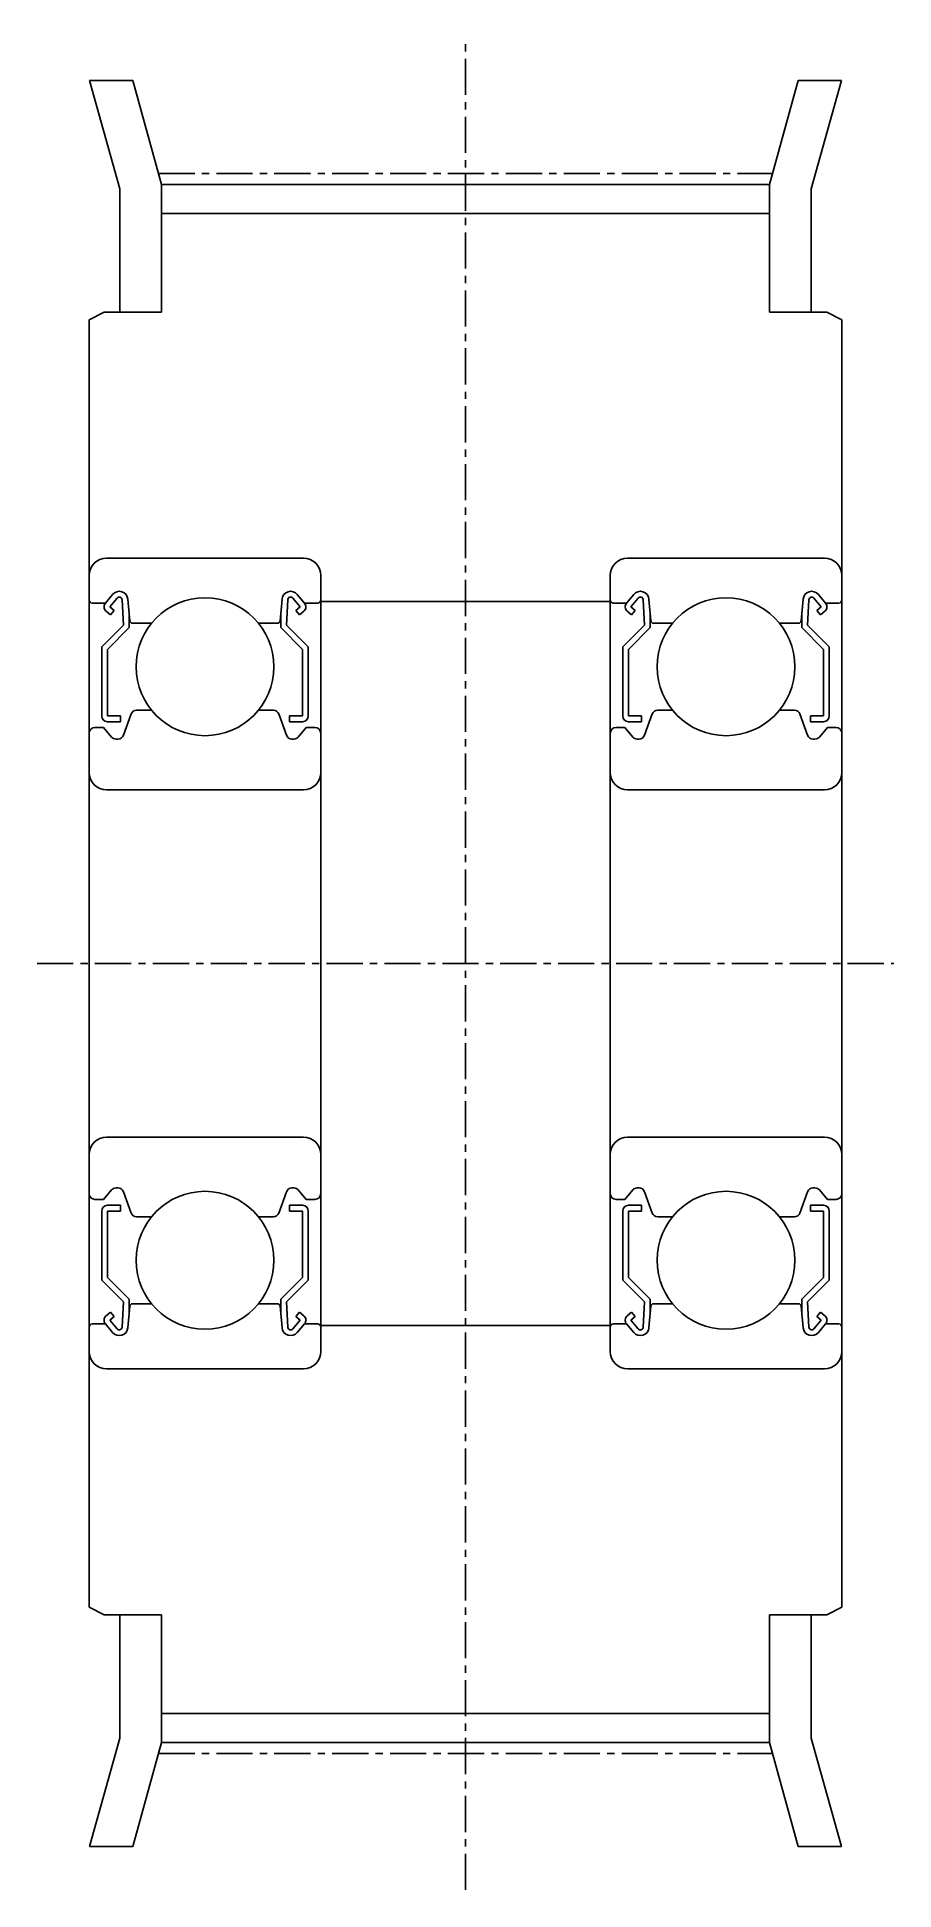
# Model space of a CAD drawing. Extents: x -286 to -22, y -61 to 134.
# Drawn here: x -52.1 to -22.5, y 69.7 to 133.7 of the extents above; entities outside this region: 2.
import ezdxf

# ---------------------------------------------------------------- set-up
doc = ezdxf.new("R2010")
doc.units = 0
doc.linetypes.add('CENTER', pattern=[2, 1.25, -0.25, 0.25, -0.25])
doc.layers.get('0').update_dxf_attribs({"linetype": 'CONTINUOUS'})
doc.layers.add('CENTER', color=1, linetype='CENTER')

msp = doc.modelspace()

# ---------------------------------------------------------------- linework, layer by layer
at = {"color": 7, "linetype": 'CONTINUOUS'}
for p, q in [((-50.243, 132.172), (-49.195, 128.425)), ((-50.243, 132.172), (-48.752, 132.172)), ((-48.751, 132.172), (-47.755, 128.577)), ((-26.755, 128.577), (-25.759, 132.172)), ((-25.758, 132.172), (-24.267, 132.172)), ((-24.267, 132.172), (-25.315, 128.425)), ((-49.195, 124.172), (-49.195, 128.425)), ((-47.755, 128.577), (-26.755, 128.577)), ((-47.755, 124.172), (-47.755, 128.577)), ((-26.755, 124.172), (-26.755, 128.577)), ((-25.315, 124.172), (-25.315, 128.425)), ((-47.755, 127.572), (-26.755, 127.572)), ((-50.255, 123.902), (-49.735, 124.172)), ((-49.735, 124.172), (-47.755, 124.172)), ((-26.755, 124.172), (-24.775, 124.172)), ((-24.775, 124.172), (-24.255, 123.902)), ((-50.255, 79.442), (-50.255, 123.902)), ((-24.255, 79.442), (-24.255, 123.902)), ((-49.655, 115.672), (-42.855, 115.672)), ((-24.855, 115.672), (-31.655, 115.672)), ((-42.255, 115.072), (-42.255, 88.272)), ((-32.255, 115.072), (-32.255, 88.272)), ((-50.155, 114.122), (-49.695, 114.122)), ((-49.695, 114.122), (-49.446, 114.419)), ((-49.542, 113.993), (-49.292, 114.291)), ((-49.389, 113.865), (-49.542, 113.993)), ((-49.115, 114.232), (-49.072, 113.355)), ((-48.917, 114.253), (-48.852, 113.513)), ((-43.593, 114.253), (-43.658, 113.513)), ((-43.395, 114.232), (-43.438, 113.355)), ((-42.968, 113.993), (-43.218, 114.291)), ((-43.121, 113.865), (-42.968, 113.993)), ((-42.815, 114.122), (-43.065, 114.419)), ((-42.355, 114.122), (-42.815, 114.122)), ((-32.255, 114.172), (-42.255, 114.172)), ((-32.155, 114.122), (-31.695, 114.122)), ((-31.695, 114.122), (-31.446, 114.419)), ((-31.542, 113.993), (-31.292, 114.291)), ((-31.389, 113.865), (-31.542, 113.993)), ((-31.115, 114.232), (-31.072, 113.355)), ((-30.917, 114.253), (-30.852, 113.513)), ((-25.593, 114.253), (-25.658, 113.513)), ((-25.395, 114.232), (-25.438, 113.355)), ((-24.968, 113.993), (-25.218, 114.291)), ((-25.121, 113.865), (-24.968, 113.993)), ((-24.815, 114.122), (-25.065, 114.419)), ((-24.355, 114.122), (-24.815, 114.122)), ((-49.072, 113.355), (-49.822, 112.605)), ((-49.517, 113.712), (-49.67, 113.84)), ((-49.517, 113.712), (-49.389, 113.865)), ((-48.872, 113.742), (-48.872, 113.272)), ((-48.753, 113.422), (-48.105, 113.422)), ((-43.758, 113.422), (-44.406, 113.422)), ((-43.638, 113.742), (-43.638, 113.272)), ((-43.438, 113.355), (-42.688, 112.605)), ((-42.993, 113.712), (-43.121, 113.865)), ((-42.993, 113.712), (-42.84, 113.84)), ((-31.072, 113.355), (-31.822, 112.605)), ((-31.517, 113.712), (-31.67, 113.84)), ((-31.517, 113.712), (-31.389, 113.865)), ((-30.872, 113.742), (-30.872, 113.272)), ((-30.753, 113.422), (-30.105, 113.422)), ((-25.758, 113.422), (-26.406, 113.422)), ((-25.638, 113.742), (-25.638, 113.272)), ((-25.438, 113.355), (-24.688, 112.605)), ((-24.993, 113.712), (-25.121, 113.865)), ((-24.993, 113.712), (-24.84, 113.84)), ((-48.872, 113.272), (-49.622, 112.522)), ((-43.638, 113.272), (-42.888, 112.522)), ((-30.872, 113.272), (-31.622, 112.522)), ((-25.638, 113.272), (-24.888, 112.522)), ((-49.822, 112.605), (-49.822, 110.222)), ((-49.622, 112.522), (-49.622, 110.222)), ((-42.888, 112.522), (-42.888, 110.222)), ((-42.688, 112.605), (-42.688, 110.222)), ((-31.822, 112.605), (-31.822, 110.222)), ((-31.622, 112.522), (-31.622, 110.222)), ((-24.888, 112.522), (-24.888, 110.222)), ((-24.688, 112.605), (-24.688, 110.222)), ((-49.172, 110.222), (-49.622, 110.222)), ((-49.172, 110.022), (-49.172, 110.222)), ((-49.073, 109.553), (-48.805, 110.29)), ((-48.617, 110.422), (-48.105, 110.422)), ((-43.893, 110.422), (-44.406, 110.422)), ((-43.437, 109.553), (-43.705, 110.29)), ((-43.338, 110.022), (-43.338, 110.222)), ((-43.338, 110.222), (-42.888, 110.222)), ((-31.172, 110.222), (-31.622, 110.222)), ((-31.172, 110.022), (-31.172, 110.222)), ((-31.073, 109.553), (-30.805, 110.29)), ((-30.617, 110.422), (-30.105, 110.422)), ((-25.893, 110.422), (-26.406, 110.422)), ((-25.437, 109.553), (-25.705, 110.29)), ((-25.338, 110.022), (-25.338, 110.222)), ((-25.338, 110.222), (-24.888, 110.222)), ((-50.055, 109.822), (-49.755, 109.822)), ((-49.755, 109.822), (-49.48, 109.493)), ((-49.622, 110.022), (-49.172, 110.022)), ((-42.888, 110.022), (-43.338, 110.022)), ((-42.755, 109.822), (-43.031, 109.493)), ((-42.455, 109.822), (-42.755, 109.822)), ((-32.055, 109.822), (-31.755, 109.822)), ((-31.755, 109.822), (-31.48, 109.493)), ((-31.622, 110.022), (-31.172, 110.022)), ((-24.888, 110.022), (-25.338, 110.022)), ((-24.755, 109.822), (-25.031, 109.493)), ((-24.455, 109.822), (-24.755, 109.822)), ((-49.326, 109.422), (-49.261, 109.422)), ((-43.184, 109.422), (-43.249, 109.422)), ((-31.326, 109.422), (-31.261, 109.422)), ((-25.184, 109.422), (-25.249, 109.422)), ((-49.655, 107.672), (-42.855, 107.672)), ((-24.855, 107.672), (-31.655, 107.672)), ((-49.655, 95.672), (-42.855, 95.672)), ((-24.855, 95.672), (-31.655, 95.672)), ((-50.055, 93.522), (-49.755, 93.522)), ((-49.755, 93.522), (-49.48, 93.85)), ((-49.326, 93.922), (-49.261, 93.922)), ((-49.073, 93.79), (-48.805, 93.053)), ((-43.437, 93.79), (-43.705, 93.053)), ((-43.184, 93.922), (-43.249, 93.922)), ((-42.755, 93.522), (-43.031, 93.85)), ((-42.455, 93.522), (-42.755, 93.522)), ((-32.055, 93.522), (-31.755, 93.522)), ((-31.755, 93.522), (-31.48, 93.85)), ((-31.326, 93.922), (-31.261, 93.922)), ((-31.073, 93.79), (-30.805, 93.053)), ((-25.437, 93.79), (-25.705, 93.053)), ((-25.184, 93.922), (-25.249, 93.922)), ((-24.755, 93.522), (-25.031, 93.85)), ((-24.455, 93.522), (-24.755, 93.522)), ((-49.822, 90.739), (-49.822, 93.122)), ((-49.622, 93.322), (-49.172, 93.322)), ((-49.622, 90.822), (-49.622, 93.122)), ((-49.172, 93.122), (-49.622, 93.122)), ((-49.172, 93.322), (-49.172, 93.122)), ((-48.617, 92.922), (-48.105, 92.922)), ((-48.489, 92.922), (-48.489, 92.922)), ((-48.361, 92.922), (-48.361, 92.922)), ((-43.893, 92.922), (-44.406, 92.922)), ((-42.888, 93.322), (-43.338, 93.322)), ((-43.338, 93.322), (-43.338, 93.122)), ((-43.338, 93.122), (-42.888, 93.122)), ((-42.888, 90.822), (-42.888, 93.122)), ((-42.688, 90.739), (-42.688, 93.122)), ((-31.822, 90.739), (-31.822, 93.122)), ((-31.622, 93.322), (-31.172, 93.322)), ((-31.172, 93.122), (-31.622, 93.122)), ((-31.622, 90.822), (-31.622, 93.122)), ((-31.172, 93.322), (-31.172, 93.122)), ((-30.617, 92.922), (-30.105, 92.922)), ((-25.893, 92.922), (-26.406, 92.922)), ((-26.149, 92.922), (-26.15, 92.922)), ((-26.021, 92.922), (-26.021, 92.922)), ((-25.338, 93.322), (-25.338, 93.122)), ((-24.888, 93.322), (-25.338, 93.322)), ((-25.338, 93.122), (-24.888, 93.122)), ((-24.888, 90.822), (-24.888, 93.122)), ((-24.688, 90.739), (-24.688, 93.122)), ((-49.072, 89.989), (-49.822, 90.739)), ((-48.872, 90.072), (-49.622, 90.822)), ((-43.638, 90.072), (-42.888, 90.822)), ((-43.438, 89.989), (-42.688, 90.739)), ((-31.072, 89.989), (-31.822, 90.739)), ((-30.872, 90.072), (-31.622, 90.822)), ((-25.638, 90.072), (-24.888, 90.822)), ((-25.438, 89.989), (-24.688, 90.739)), ((-49.517, 89.632), (-49.67, 89.504)), ((-49.517, 89.632), (-49.389, 89.479)), ((-49.115, 89.112), (-49.072, 89.989)), ((-48.917, 89.091), (-48.852, 89.831)), ((-48.872, 89.602), (-48.872, 90.072)), ((-48.753, 89.922), (-48.105, 89.922)), ((-43.758, 89.922), (-44.406, 89.922)), ((-43.593, 89.091), (-43.658, 89.831)), ((-43.638, 89.602), (-43.638, 90.072)), ((-43.395, 89.112), (-43.438, 89.989)), ((-42.993, 89.632), (-43.121, 89.479)), ((-42.993, 89.632), (-42.84, 89.504)), ((-31.517, 89.632), (-31.67, 89.504)), ((-31.517, 89.632), (-31.389, 89.479)), ((-31.115, 89.112), (-31.072, 89.989)), ((-30.917, 89.091), (-30.852, 89.831)), ((-30.872, 89.602), (-30.872, 90.072)), ((-30.753, 89.922), (-30.105, 89.922)), ((-25.758, 89.922), (-26.406, 89.922)), ((-25.593, 89.091), (-25.658, 89.831)), ((-25.638, 89.602), (-25.638, 90.072)), ((-25.395, 89.112), (-25.438, 89.989)), ((-24.993, 89.632), (-25.121, 89.479)), ((-24.993, 89.632), (-24.84, 89.504)), ((-50.155, 89.222), (-49.695, 89.222)), ((-49.695, 89.222), (-49.446, 88.924)), ((-49.389, 89.479), (-49.542, 89.351)), ((-49.542, 89.351), (-49.292, 89.053)), ((-42.968, 89.351), (-43.218, 89.053)), ((-43.121, 89.479), (-42.968, 89.351)), ((-42.815, 89.222), (-43.065, 88.924)), ((-42.355, 89.222), (-42.815, 89.222)), ((-32.255, 89.172), (-42.255, 89.172)), ((-32.155, 89.222), (-31.695, 89.222)), ((-31.695, 89.222), (-31.446, 88.924)), ((-31.389, 89.479), (-31.542, 89.351)), ((-31.542, 89.351), (-31.292, 89.053)), ((-24.968, 89.351), (-25.218, 89.053)), ((-25.121, 89.479), (-24.968, 89.351)), ((-24.815, 89.222), (-25.065, 88.924)), ((-24.355, 89.222), (-24.815, 89.222)), ((-49.655, 87.672), (-42.855, 87.672)), ((-24.855, 87.672), (-31.655, 87.672)), ((-50.255, 79.442), (-49.735, 79.172)), ((-24.775, 79.172), (-24.255, 79.442)), ((-49.735, 79.172), (-47.755, 79.172)), ((-49.195, 79.172), (-49.195, 74.918)), ((-47.755, 79.172), (-47.755, 74.767)), ((-26.755, 79.172), (-26.755, 74.767)), ((-26.755, 79.172), (-24.775, 79.172)), ((-25.315, 79.172), (-25.315, 74.918)), ((-47.755, 75.772), (-26.755, 75.772)), ((-50.243, 71.172), (-49.195, 74.918)), ((-24.267, 71.172), (-25.315, 74.918)), ((-48.751, 71.172), (-47.755, 74.767)), ((-47.755, 74.767), (-26.755, 74.767)), ((-26.755, 74.767), (-25.759, 71.172)), ((-50.243, 71.172), (-48.752, 71.172)), ((-25.758, 71.172), (-24.267, 71.172))]:
    msp.add_line(p, q, dxfattribs=at)
for centre in [(-46.255, 111.922), (-28.255, 111.922), (-46.255, 91.422), (-28.255, 91.422)]:
    msp.add_circle(centre, 2.381, dxfattribs=at)
for centre, radius, start, end in [((-49.655, 115.072), 0.6, 90, 180), ((-42.855, 115.072), 0.6, 0, 90), ((-31.655, 115.072), 0.6, 90, 180), ((-24.855, 115.072), 0.6, 0, 90), ((-50.155, 114.222), 0.1, 180, 270), ((-49.542, 113.993), 0.2, 140.00197, 230.08631), ((-49.216, 114.227), 0.3, 4.99676, 140.00197), ((-49.215, 114.227), 0.1, 2.81979, 140.00215), ((-43.295, 114.227), 0.3, 39.99803, 175.00324), ((-43.295, 114.227), 0.1, 39.99785, 177.18021), ((-42.968, 113.993), 0.2, 309.91369, 39.99803), ((-42.355, 114.222), 0.1, 270, 0), ((-32.155, 114.222), 0.1, 180, 270), ((-31.542, 113.993), 0.2, 140.00197, 230.08631), ((-31.216, 114.227), 0.3, 4.99676, 140.00197), ((-31.215, 114.227), 0.1, 2.81979, 140.00215), ((-25.295, 114.227), 0.3, 39.99803, 175.00324), ((-25.295, 114.227), 0.1, 39.99785, 177.18021), ((-24.968, 113.993), 0.2, 309.91369, 39.99803), ((-24.355, 114.222), 0.1, 270, 0), ((-48.753, 113.522), 0.1, 184.99676, 269.99912), ((-43.758, 113.522), 0.1, 270.00088, 355.00324), ((-30.753, 113.522), 0.1, 184.99676, 269.99912), ((-25.758, 113.522), 0.1, 270.00088, 355.00324), ((-49.622, 110.222), 0.2, 180, 270), ((-48.617, 110.222), 0.2, 90, 159.99165), ((-43.893, 110.222), 0.2, 20.00835, 90), ((-42.888, 110.222), 0.2, 270, 0), ((-31.622, 110.222), 0.2, 180, 270), ((-30.617, 110.222), 0.2, 90, 159.99165), ((-25.893, 110.222), 0.2, 20.00835, 90), ((-24.888, 110.222), 0.2, 270, 0), ((-50.055, 109.622), 0.2, 90, 180), ((-49.326, 109.622), 0.2, 219.9952, 270), ((-49.261, 109.622), 0.2, 270, 339.99165), ((-43.249, 109.622), 0.2, 200.00835, 270), ((-43.184, 109.622), 0.2, 270, 320.0048), ((-42.455, 109.622), 0.2, 0, 90), ((-32.055, 109.622), 0.2, 90, 180), ((-31.326, 109.622), 0.2, 219.9952, 270), ((-31.261, 109.622), 0.2, 270, 339.99165), ((-25.249, 109.622), 0.2, 200.00835, 270), ((-25.184, 109.622), 0.2, 270, 320.0048), ((-24.455, 109.622), 0.2, 0, 90), ((-49.655, 108.272), 0.6, 180, 270), ((-42.855, 108.272), 0.6, 270, 0), ((-31.655, 108.272), 0.6, 180, 270), ((-24.855, 108.272), 0.6, 270, 0), ((-49.655, 95.072), 0.6, 90, 180), ((-42.855, 95.072), 0.6, 0, 90), ((-31.655, 95.072), 0.6, 90, 180), ((-24.855, 95.072), 0.6, 0, 90), ((-50.055, 93.722), 0.2, 180, 270), ((-49.326, 93.722), 0.2, 90, 140.0048), ((-49.261, 93.722), 0.2, 20.00835, 90), ((-43.249, 93.722), 0.2, 90, 159.99165), ((-43.184, 93.722), 0.2, 39.9952, 90), ((-42.455, 93.722), 0.2, 270, 0), ((-32.055, 93.722), 0.2, 180, 270), ((-31.326, 93.722), 0.2, 90, 140.0048), ((-31.261, 93.722), 0.2, 20.00835, 90), ((-25.249, 93.722), 0.2, 90, 159.99165), ((-25.184, 93.722), 0.2, 39.9952, 90), ((-24.455, 93.722), 0.2, 270, 0), ((-49.622, 93.122), 0.2, 90, 180), ((-48.617, 93.122), 0.2, 200.00835, 270), ((-43.893, 93.122), 0.2, 270, 339.99165), ((-42.888, 93.122), 0.2, 0, 90), ((-31.622, 93.122), 0.2, 90, 180), ((-30.617, 93.122), 0.2, 200.00835, 270), ((-25.893, 93.122), 0.2, 270, 339.99165), ((-24.888, 93.122), 0.2, 0, 90), ((-48.753, 89.822), 0.1, 90.00088, 175.00324), ((-43.758, 89.822), 0.1, 4.99676, 89.99912), ((-30.753, 89.822), 0.1, 90.00088, 175.00324), ((-25.758, 89.822), 0.1, 4.99676, 89.99912), ((-50.155, 89.122), 0.1, 90, 180), ((-49.542, 89.35), 0.2, 129.91369, 219.99803), ((-49.216, 89.117), 0.3, 219.99803, 355.00324), ((-49.215, 89.117), 0.1, 219.99785, 357.18021), ((-43.295, 89.117), 0.3, 184.99676, 320.00197), ((-43.295, 89.117), 0.1, 182.81979, 320.00215), ((-42.968, 89.35), 0.2, 320.00197, 50.08631), ((-42.355, 89.122), 0.1, 0, 90), ((-32.155, 89.122), 0.1, 90, 180), ((-31.542, 89.35), 0.2, 129.91369, 219.99803), ((-31.216, 89.117), 0.3, 219.99803, 355.00324), ((-31.215, 89.117), 0.1, 219.99785, 357.18021), ((-25.295, 89.117), 0.3, 184.99676, 320.00197), ((-25.295, 89.117), 0.1, 182.81979, 320.00215), ((-24.968, 89.35), 0.2, 320.00197, 50.08631), ((-24.355, 89.122), 0.1, 0, 90), ((-49.655, 88.272), 0.6, 180, 270), ((-42.855, 88.272), 0.6, 270, 0), ((-31.655, 88.272), 0.6, 180, 270), ((-24.855, 88.272), 0.6, 270, 0)]:
    msp.add_arc(centre, radius, start, end, dxfattribs=at)
at = {"layer": 'CENTER', "color": 1, "linetype": 'CENTER'}
for p, q in [((-37.255, 69.672), (-37.255, 133.672)), ((-47.86, 128.957), (-26.65, 128.957)), ((-52.055, 101.672), (-22.455, 101.672)), ((-47.86, 74.387), (-26.65, 74.387))]:
    msp.add_line(p, q, dxfattribs=at)

# ---------------------------------------------------------------- texts
at = {"color": 7, "linetype": 'CONTINUOUS'}
for s, p in [('AATFW18-L075-12', (-285.987, -49.998)), ('AATFW18-L075', (-285.987, -60.81))]:
    msp.add_text(s, height=6, dxfattribs=at).set_placement(p)

doc.saveas('drawing.dxf')
